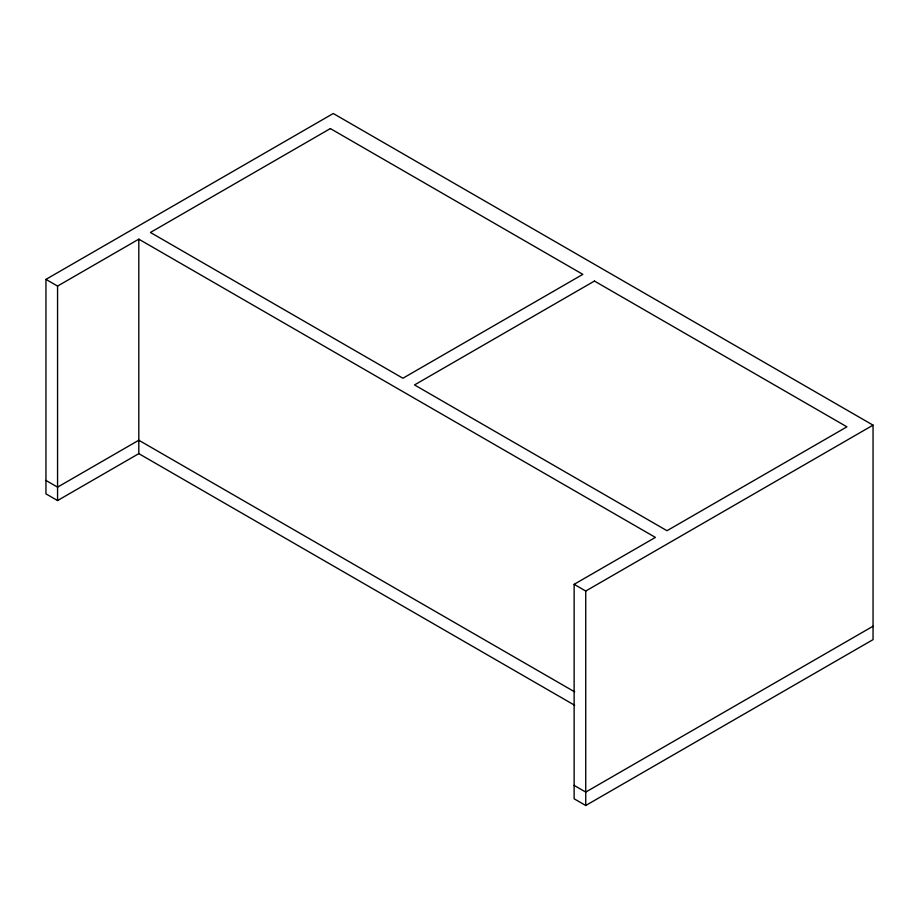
<?xml version="1.0" encoding="UTF-8"?>
<svg xmlns="http://www.w3.org/2000/svg" width="919" height="919" viewBox="0 0 919 919"><rect width="100%" height="100%" fill="white"/><g stroke="black" fill="none" stroke-linecap="round" stroke-linejoin="round"><path stroke-width="1.38" d="M45.95 279.376L333.264 113.508L873.05 425.152L873.05 639.624L585.736 805.492L574.134 798.795L574.134 584.323L655.396 537.408L138.815 239.17L57.564 286.085L45.95 279.376L45.95 493.848L57.564 500.556L138.815 453.641L574.674 705.275M574.134 584.323L585.736 591.032L873.05 425.152M873.05 626.218L585.736 792.086L574.134 785.389M574.674 691.869L138.815 440.235L57.564 487.15L45.95 480.442M585.736 591.032L585.736 805.492M138.815 239.17L138.815 453.641M57.564 286.085L57.564 500.556M330.358 128.58L150.429 232.461L402.913 378.237L582.841 274.356L330.358 128.58M594.444 281.053L414.515 384.935L666.999 530.711L846.927 426.83L594.444 281.053"/></g></svg>
